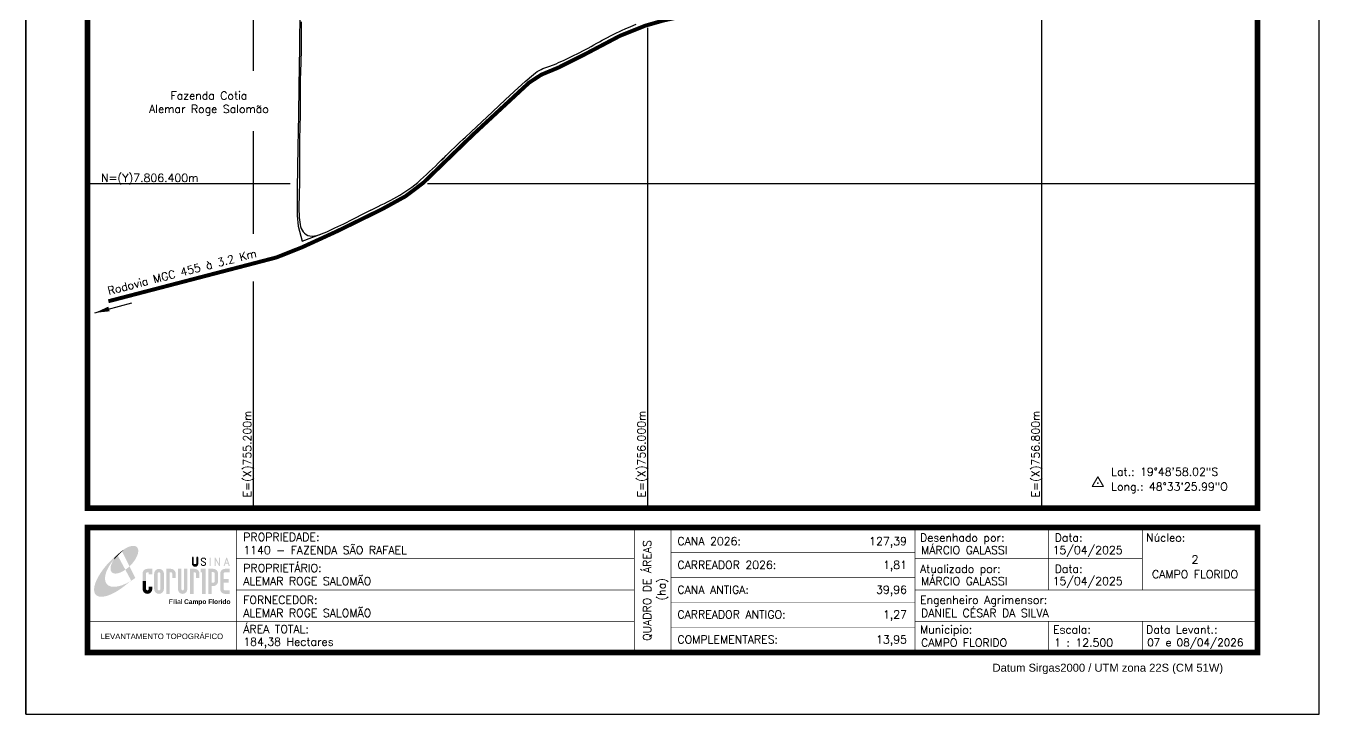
# Model space of a CAD drawing. Extents: x 754738 to 757363, y 7805323 to 7809035.
# Drawn here: x 754738 to 757363, y 7805323 to 7806720 of the extents above; entities that cross this region are included whole.
import ezdxf
from ezdxf.enums import TextEntityAlignment as Align

# ---------------------------------------------------------------- set-up
doc = ezdxf.new("R2010")
doc.units = 0
doc.header["$MEASUREMENT"] = 0
doc.linetypes.add('CONTINUO', pattern=[0])
doc.linetypes.add('LIN0', pattern=[0])
for name, color, linetype in [('0114001140', 1, 'Continuous'), ('0114001140001', 5, 'Continuous'), ('ESTRADA', 1, 'Continuous'), ('GRADE', 8, 'Continuous'), ('MARGEM', 7, 'CONTINUO'), ('TEXTO', 7, 'Continuous'), ('TEXTO CONFRONTANTES', 7, 'Continuous')]:
    doc.layers.add(name, color=color, linetype=linetype)
doc.layers.add('TEXTO_DIVERSOS', color=7, linetype='Continuous', lineweight=5)
doc.styles.add('ARIAL', font='arial.ttf')
doc.styles.add('GRADEUTM', font='romans.shx', dxfattribs={"height": 20})
doc.styles.add('marcelo', font='arial.ttf')
doc.styles.add('SIMPLEX', font='simplex', dxfattribs={"height": 0.2})
doc.styles.get("Standard").update_dxf_attribs({"font": 'arial.ttf'})
doc.dimstyles.new('ISO-25', dxfattribs={"dimtxt": 2.5, "dimasz": 2.5, "dimexe": 1.25, "dimexo": 0.625, "dimtad": 1, "dimtxsty": 'Standard', "dimcen": 2.5, "dimadec": 0, "dimazin": 0, "dimtfac": 1, "dimtmove": 0, "dimatfit": 3, "dimfxl": 0, "dimarcsym": 0})

# ---------------------------------------------------------------- blocks, each defined once
blk = doc.blocks.new('A$C78F83FB3')
at = {"layer": 'MARGEM'}
h = blk.add_hatch(color=20, dxfattribs=at)
edge = h.paths.add_edge_path()
edge.add_ellipse((19.49, 23.77), major_axis=(-6.68, -6.67), ratio=0.469426, start_angle=292.73277, end_angle=601.25787)
edge.add_ellipse((22.83, 22.05), major_axis=(12.64, 11.29), ratio=0.457614, start_angle=79.90686, end_angle=107.91393)
edge = h.paths.add_edge_path()
edge.add_ellipse((18.28, 18.7), major_axis=(13.95, 13.59), ratio=0.386848, start_angle=63.96117, end_angle=264.59932)
edge.add_ellipse((22.83, 22.05), major_axis=(12.64, 11.29), ratio=0.457614, start_angle=107.91393, end_angle=245.11815, ccw=False)
edge.add_ellipse((19.49, 23.77), major_axis=(-6.68, -6.67), ratio=0.469426, start_angle=241.25787, end_angle=292.73277, ccw=False)
for color, points in [(20, [(15.46, 26.12), (14.17, 24.81), (14.06, 24.24), (14.39, 23.97), (14.67, 24.54), (19.47, 29.32), (18.48, 28.66), (17.31, 27.78)]), (7, [(58.42, 24.9), (57.9, 24.9), (57.9, 21.73, -0.414214), (57.15, 20.98), (56.84, 20.98, -0.414214), (56.09, 21.73), (56.09, 24.9), (55.57, 24.9), (55.57, 21.73, 0.414214), (56.84, 20.46), (57.15, 20.46, 0.414214), (58.42, 21.73)]), (7, [(61.7, 24.9), (61.23, 24.9, 0.396318), (60.04, 23.78), (60.04, 23.72, 0.151912), (60.39, 22.97), (60.46, 22.92), (62.18, 22), (62.85, 21.83, 0.12407), (62.51, 22.42), (60.75, 23.36, -0.13192), (60.56, 23.77, -0.385578), (61.23, 24.37), (61.7, 24.37, -0.414214), (62.37, 23.7), (62.89, 23.7, 0.414214)]), (7, [(62.37, 23.7), (62.89, 23.7, 0.414214), (61.7, 24.9), (61.23, 24.9, 0.396318), (60.04, 23.78), (60.04, 23.72, 0.151912), (60.39, 22.97), (60.46, 22.92), (62.18, 22), (62.18, 22, -0.131921), (62.37, 21.59, -0.385578), (61.7, 20.98), (61.23, 20.98, -0.414214), (60.56, 21.65), (60.04, 21.65, 0.414214), (61.23, 20.46), (61.7, 20.46, 0.402546), (62.89, 21.61, 0.165292), (62.51, 22.42), (60.75, 23.36, -0.13192), (60.56, 23.77, -0.385578), (61.23, 24.37), (61.7, 24.37, -0.414214)]), (7, [(30.97, 12.46), (29.13, 12.46), (29.13, 8.21, 1), (34.29, 8.21), (34.29, 9.41), (32.45, 9.41), (32.45, 8.21, -1), (30.97, 8.21)])]:
    blk.add_hatch(color=color, dxfattribs=at).paths.add_polyline_path(points)
h = blk.add_hatch(color=7, dxfattribs=at)
h.paths.add_polyline_path([(65.24, 24.9), (64.72, 24.9), (64.72, 20.46), (65.24, 20.46)])
h.paths.add_polyline_path([(67.38, 20.46), (67.9, 20.46), (67.9, 23.74), (69.74, 20.46), (70.23, 20.46), (70.23, 24.9), (69.71, 24.9), (69.71, 21.58), (67.85, 24.9), (67.38, 24.9)])
h.paths.add_polyline_path([(72.17, 20.46), (72.72, 20.46), (73.14, 21.73), (74.49, 21.73), (74.9, 20.46), (75.45, 20.46), (74, 24.9), (73.62, 24.9)])
h.paths.add_polyline_path([(73.81, 23.8), (74.32, 22.25), (73.31, 22.25)], flags=16)
h = blk.add_hatch(color=7, dxfattribs=at)
h.paths.add_polyline_path([(31.71, 18.93, 0.414214), (29.13, 16.35), (29.13, 12.46), (30.97, 12.46), (30.97, 16.35, -0.414214), (31.71, 17.09), (32.45, 17.09), (32.45, 16.02), (34.29, 16.02), (34.29, 18.93)])
h.paths.add_polyline_path([(44.15, 17.09, -0.414214), (44.89, 16.35), (44.89, 14.1), (46.72, 14.1), (46.72, 16.17, 0.433937), (44.15, 18.93), (41.77, 18.93), (41.77, 12.46), (43.61, 12.46), (43.61, 17.09)])
h.paths.add_polyline_path([(43.61, 12.46), (41.77, 12.46), (41.77, 5.62), (43.61, 5.62)])
h.paths.add_polyline_path([(47.92, 12.46), (49.75, 12.46), (49.75, 18.93), (47.92, 18.93)])
h.paths.add_polyline_path([(52.91, 18.93), (51.08, 18.93), (51.08, 12.46), (52.91, 12.46)])
h.paths.add_polyline_path([(51.08, 8.12, -1), (49.75, 8.12), (49.75, 12.46), (47.92, 12.46), (47.92, 8.12, 1), (52.91, 8.12), (52.91, 12.46), (51.08, 12.46)])
h.paths.add_polyline_path([(54.41, 12.46), (56.25, 12.46), (56.25, 17.09), (56.79, 17.09, -0.414214), (57.53, 16.35), (57.53, 14.1), (59.36, 14.1), (59.36, 16.17, 0.433937), (56.79, 18.93), (54.41, 18.93)])
h.paths.add_polyline_path([(56.25, 12.46), (54.41, 12.46), (54.41, 5.62), (56.25, 5.62)])
h.paths.add_polyline_path([(60.73, 12.46), (62.58, 12.46), (62.58, 18.93), (60.02, 18.93), (60.02, 17.08), (60.73, 17.08)])
h.paths.add_polyline_path([(62.58, 12.46), (60.73, 12.46), (60.73, 5.62), (62.58, 5.62)])
h.paths.add_polyline_path([(64.06, 12.46), (65.82, 12.46), (65.82, 17.17), (66.66, 17.17, -0.450417), (67.48, 16.25), (67.48, 12.46), (69.24, 12.46, 0.002307), (69.24, 12.48, 0.005282), (69.23, 12.54, -0.000938), (69.23, 12.53), (69.23, 16.17, 0.433937), (66.66, 18.93), (64.06, 18.93)])
h.paths.add_polyline_path([(64.06, 5.62), (65.82, 5.62), (65.82, 9.77), (66.66, 9.77, 0.426056), (69.24, 12.46), (67.48, 12.46), (67.48, 12.45, -0.450417), (66.66, 11.53), (65.82, 11.53), (65.82, 12.46), (64.06, 12.46)])
h.paths.add_polyline_path([(70.37, 12.46), (74.87, 12.46), (74.87, 13.44), (72.21, 13.44), (72.21, 16.35, -0.414214), (72.95, 17.09), (75.38, 17.09), (75.38, 18.93), (72.95, 18.93, 0.414214), (70.37, 16.35)])
h.paths.add_polyline_path([(72.21, 11.62), (74.87, 11.62), (74.87, 12.46), (70.37, 12.46), (70.37, 8.21, 0.414214), (72.95, 5.62), (75.38, 5.62), (75.38, 7.47), (72.95, 7.47, -0.414214), (72.21, 8.21)])
h = blk.add_hatch(color=7, dxfattribs=at)
h.paths.add_polyline_path([(35.29, 16.35), (35.29, 8.21, 1), (40.46, 8.21, 0.016978), (40.45, 8.38), (40.45, 16.17, 0.433937), (37.88, 18.93), (37.87, 18.93, 0.41391)])
h.paths.add_polyline_path([(38.62, 16.35), (38.62, 8.21, -1), (37.13, 8.21), (37.13, 16.35, -1)], flags=16)
at = {"layer": 'MARGEM', "color": 7}
blk.add_lwpolyline([(58.42, 24.9), (57.9, 24.9), (57.9, 21.73, -0.414214), (57.15, 20.98), (56.84, 20.98, -0.414214), (56.09, 21.73), (56.09, 24.9), (55.57, 24.9), (55.57, 21.73, 0.414214), (56.84, 20.46), (57.15, 20.46, 0.414214), (58.42, 21.73), (58.42, 24.9)], format="xyb", close=True, dxfattribs=at)
at = {"layer": 'MARGEM', "color": 252, "insert": (43.05, 2.72), "char_height": 2.5, "attachment_point": 1, "style": 'ARIAL'}
blk.add_mtext_dynamic_manual_height_columns('Filial {\\fArial|b1|i0|c0|p34;Campo Florido}', width=33.0271, gutter_width=2.46, heights=[2.95], dxfattribs=at)

msp = doc.modelspace()

# ---------------------------------------------------------------- linework, layer by layer
at = {"layer": '0114001140'}
msp.add_lwpolyline([(755293.6, 7806753), (755292.9, 7806676.8), (755291.7, 7806597.1), (755291.1, 7806539.8), (755289.9, 7806474.6), (755288.8, 7806389.1), (755288.8, 7806335.4), (755290.6, 7806313.8), (755298.4, 7806282.9), (755337.9, 7806297.7), (755343, 7806300), (755348.4, 7806302.3), (755353.9, 7806304.8), (755359.5, 7806307.3), (755365.1, 7806310.1), (755371, 7806312.8), (755371, 7806312.8), (755383, 7806318.6), (755383, 7806318.6), (755383, 7806318.6), (755401.3, 7806327.5), (755401.3, 7806327.5), (755426.5, 7806340.3), (755433, 7806343.7), (755446.3, 7806350.3), (755452.8, 7806353.6), (755459.3, 7806356.7), (755465.7, 7806359.9), (755472, 7806363.2), (755478.4, 7806366.4), (755484.8, 7806369.7), (755490.9, 7806373), (755497, 7806376.6), (755497, 7806376.6), (755503.2, 7806380.3), (755509.3, 7806384.3), (755515.3, 7806388.4), (755521.2, 7806392.7), (755527.1, 7806397.2), (755533.1, 7806402.2), (755539.1, 7806407.5), (755545.2, 7806413), (755551.2, 7806418.6), (755557.2, 7806424.2), (755563.2, 7806430), (755569.1, 7806435.7), (755574.9, 7806441.3), (755580.4, 7806446.7), (755591.2, 7806457), (755602, 7806467.6), (755607.6, 7806473.1), (755613.2, 7806478.5), (755618.9, 7806483.9), (755624.5, 7806489.2), (755630.2, 7806494.5), (755641.4, 7806505.1), (755663.4, 7806525.7), (755684.8, 7806546), (755684.8, 7806546), (755711.5, 7806571), (755737, 7806594.5), (755751.4, 7806607.4), (755768, 7806621.7), (755771.9, 7806624.9), (755775.8, 7806627.6), (755775.8, 7806627.6), (755779.6, 7806629.9), (755783.4, 7806631.8), (755787.3, 7806633.4), (755791, 7806634.7), (755799.5, 7806637.7), (755809, 7806641.3), (755814, 7806643.4), (755819, 7806645.5), (755823.9, 7806647.8), (755828.9, 7806650.2), (755834.2, 7806652.8), (755845.2, 7806658), (755850.9, 7806660.8), (755856.6, 7806663.7), (755862.4, 7806666.4), (755868, 7806669.2), (755873.7, 7806672.2), (755879.4, 7806675.2), (755885.2, 7806678.4), (755890.9, 7806681.5), (755896.6, 7806684.9), (755902.2, 7806687.9), (755907.7, 7806691), (755907.7, 7806691), (755918.1, 7806696.4), (755924.8, 7806700.1), (755936.6, 7806706.2), (755942.5, 7806709.1), (755948.3, 7806711.7), (755954.1, 7806714.2), (755965.4, 7806718.9), (755965.4, 7806718.9), (755976.5, 7806723.4)], dxfattribs=at)
at = {"layer": '0114001140001'}
msp.add_lwpolyline([(755296.8, 7806728.2), (755296.4, 7806703.2), (755296.3, 7806671.6), (755295.7, 7806645.6), (755294.9, 7806610.3), (755294.7, 7806603.3), (755294.9, 7806583.6), (755294.7, 7806564.5), (755294.4, 7806537.5), (755294, 7806517.1), (755293.5, 7806487.6), (755293.3, 7806465.8), (755293.2, 7806432.7), (755292.9, 7806402.5), (755292.5, 7806377.6), (755292.2, 7806352.9), (755292.2, 7806344.8), (755292.5, 7806337.5), (755292.7, 7806331.4), (755293, 7806326.2), (755293.7, 7806321.5), (755294.4, 7806317.2), (755295.4, 7806313), (755296.7, 7806309), (755298.4, 7806305.4), (755300.6, 7806302.2), (755303.4, 7806299.2), (755306.5, 7806296.8), (755310.2, 7806294.9), (755314.4, 7806293.7), (755318.8, 7806293.4), (755323.5, 7806293.8), (755328.3, 7806294.7), (755333.1, 7806295.9), (755337.9, 7806297.7), (755343, 7806300), (755348.4, 7806302.3), (755353.9, 7806304.8), (755359.5, 7806307.3), (755365.1, 7806310.1), (755371, 7806312.8), (755383, 7806318.6), (755401.3, 7806327.5), (755426.5, 7806340.3), (755433, 7806343.7), (755439.6, 7806347), (755446.3, 7806350.3), (755452.8, 7806353.6), (755459.3, 7806356.7), (755465.7, 7806359.9), (755472, 7806363.2), (755478.4, 7806366.4), (755484.8, 7806369.7), (755490.9, 7806373), (755497, 7806376.6), (755503.2, 7806380.3), (755509.3, 7806384.3), (755515.3, 7806388.4), (755521.2, 7806392.7), (755527.1, 7806397.2), (755533.1, 7806402.2), (755539.1, 7806407.5), (755545.2, 7806413), (755551.2, 7806418.6), (755557.2, 7806424.2), (755563.2, 7806430), (755569.1, 7806435.7), (755574.9, 7806441.3), (755580.4, 7806446.7), (755585.9, 7806451.8), (755591.2, 7806457), (755596.6, 7806462.2), (755602, 7806467.6), (755607.6, 7806473.1), (755613.2, 7806478.5), (755618.9, 7806483.9), (755624.5, 7806489.2), (755630.2, 7806494.5), (755641.4, 7806505.1), (755663.4, 7806525.7), (755684.8, 7806546), (755711.5, 7806571), (755737, 7806594.5), (755751.4, 7806607.4), (755768, 7806621.7), (755771.9, 7806624.9), (755775.8, 7806627.6), (755779.6, 7806629.9), (755783.4, 7806631.8), (755787.3, 7806633.4), (755791, 7806634.7), (755799.5, 7806637.7), (755809, 7806641.3), (755814, 7806643.4), (755819, 7806645.5), (755823.9, 7806647.8), (755828.9, 7806650.2), (755834.2, 7806652.8), (755839.6, 7806655.4), (755845.2, 7806658), (755850.9, 7806660.8), (755856.6, 7806663.7), (755862.4, 7806666.4), (755868, 7806669.2), (755873.7, 7806672.2), (755879.4, 7806675.2), (755885.2, 7806678.4), (755890.9, 7806681.5), (755896.6, 7806684.9), (755902.2, 7806687.9), (755907.7, 7806691), (755918.1, 7806696.4), (755924.8, 7806700.1), (755936.6, 7806706.2), (755942.5, 7806709.1), (755948.3, 7806711.7), (755954.1, 7806714.2), (755965.4, 7806718.9), (755976.5, 7806723.4)], dxfattribs=at)
at = {"layer": 'ESTRADA', "const_width": 8}
msp.add_lwpolyline([(754905.3, 7806161.1), (755246.6, 7806250.1), (755298.7, 7806270.8), (755369.7, 7806303.4), (755460.7, 7806348), (755508.4, 7806374.3), (755544.2, 7806401.3), (755646.2, 7806500.1), (755759.2, 7806604.9), (755784.3, 7806621.2), (755818.9, 7806635.6), (755870.4, 7806661.4), (755943.5, 7806699.9), (755995, 7806720.6), (756032.7, 7806731.3), (756091.1, 7806743.8), (756209.8, 7806763.9), (756369.3, 7806795.3), (756583.8, 7806832.5), (756899.7, 7806887.7), (757211.2, 7806953.1)], dxfattribs=at)
at = {"layer": 'GRADE', "color": 8}
for p, q in [((755200, 7806629.2), (755200, 7807311.4)), ((756800, 7805740.8), (756800, 7806861.9)), ((756000, 7805740.8), (756000, 7806716.2)), ((755200, 7806297.7), (755200, 7806506.7)), ((754862.8, 7806400), (755274, 7806400)), ((755553.2, 7806400), (757237.8, 7806400)), ((755200, 7805740.8), (755200, 7806201.3))]:
    msp.add_line(p, q, dxfattribs=at)
at = {"layer": 'MARGEM', "color": 174, "linetype": 'LIN0'}
msp.add_line((754737.8, 7805322.8), (754737.8, 7809035.3), dxfattribs=at)
at = {"layer": 'MARGEM', "color": 174, "linetype": 'LIN0', "flags": 128}
msp.add_lwpolyline([(757362.8, 7805322.8), (757362.8, 7809035.3), (754737.8, 7809035.3), (754737.8, 7805322.8)], close=True, dxfattribs=at)
at = {"layer": 'MARGEM', "color": 174, "linetype": 'LIN0', "const_width": 11.4, "flags": 128}
for points in [[(757237.8, 7805740.8), (757237.8, 7808910.3), (754862.8, 7808910.3), (754862.8, 7805740.8)], [(754862.8, 7805702), (757237.8, 7805702), (757237.8, 7805447.8), (754862.8, 7805447.8)]]:
    msp.add_lwpolyline(points, close=True, dxfattribs=at)
at = {"layer": 'MARGEM', "color": 174, "linetype": 'LIN0', "flags": 128}
for points, const_width in [([(755164.8, 7805702), (755164.8, 7805447.8)], 1.26), ([(755164.8, 7805702), (755164.8, 7805450.1)], 1.25), ([(755973, 7805702), (755973, 7805450.9)], 1.26), ([(756047, 7805702), (756047, 7805450.9)], 1.26), ([(756542.8, 7805702), (756542.8, 7805450.9)], 1.26), ([(756814, 7805574.9), (756814, 7805702)], 1.26), ([(757003.7, 7805574.9), (757003.7, 7805702)], 1.26), ([(756047, 7805651.1), (756542.8, 7805651.1)], 1.26), ([(755164.8, 7805638.4), (755973, 7805638.4)], 1.26), ([(756542.8, 7805638.4), (757003.7, 7805638.4)], 1.26), ([(756047, 7805600.3), (756542.8, 7805600.3)], 1.26), ([(755164.8, 7805574.9), (755973, 7805574.9)], 1.26), ([(756542.8, 7805574.9), (757238, 7805574.9)], 1.26), ([(756047, 7805549.5), (756542.8, 7805549.5)], 1.26), ([(754862.8, 7805511.4), (755973, 7805511.4)], 1.26), ([(756047, 7805498.7), (756542.8, 7805498.7)], 1.26), ([(756542.8, 7805511.4), (757237.9, 7805511.4)], 1.26), ([(756814, 7805511.4), (756814, 7805448.4)], 1.26), ([(757003.7, 7805511.4), (757003.7, 7805448.4)], 1.26)]:
    msp.add_lwpolyline(points, dxfattribs=dict(at, const_width=const_width))
at = {"layer": 'TEXTO', "color": 7, "lineweight": 9, "flags": 128}
msp.add_lwpolyline([(756902.2, 7805785.3), (756924.8, 7805785.3), (756913.5, 7805804.9)], close=True, dxfattribs=at)
at = {"layer": 'TEXTO', "color": 7, "lineweight": 9, "const_width": 1.77, "flags": 128}
msp.add_lwpolyline([(756912.6, 7805791.8, -1), (756914.3, 7805791.8, -1)], format="xyb", close=True, dxfattribs=at)

# ---------------------------------------------------------------- block references
at = {"layer": 'MARGEM', "linetype": 'ByBlock', "xscale": 3.82250678711726, "yscale": 3.82250678711726, "zscale": 3.82250678711726}
msp.add_blockref('A$C78F83FB3', (754863.3, 7805545.5), dxfattribs=at)

# ---------------------------------------------------------------- texts
at = {"layer": 'GRADE', "style": 'GRADEUTM'}
msp.add_text('N=(Y)7.806.400m', height=16.25, dxfattribs=at).set_placement((755088.1, 7806411.6), align=Align.MIDDLE_RIGHT)
for s, p in [('E=(X)755.200m', (755187.2, 7805939)), ('E=(X)756.000m', (755987.2, 7805939)), ('E=(X)756.800m', (756787.2, 7805939))]:
    msp.add_text(s, height=16.25, rotation=90, dxfattribs=at).set_placement(p, align=Align.MIDDLE_RIGHT)
at = {"layer": 'MARGEM', "color": 7, "linetype": 'Continuous', "lineweight": 9}
for s, style, p in [('PROPRIEDADE:', 'SIMPLEX', (755179.1, 7805690.6)), ('Desenhado por:', 'SIMPLEX', (756552.7, 7805689.3)), ('Data:', 'SIMPLEX', (756826, 7805689.3)), ('Núcleo:', 'SIMPLEX', (757011.6, 7805689.3)), ('PROPRIETÁRIO:', 'SIMPLEX', (755179.1, 7805627.6)), ('Atualizado por:', 'SIMPLEX', (756552.7, 7805626)), ('Data:', 'SIMPLEX', (756826, 7805626)), ('FORNECEDOR:', 'SIMPLEX', (755179.1, 7805562.8)), ('Engenheiro Agrimensor:', 'SIMPLEX', (756552.7, 7805562.8)), ('ÁREA TOTAL:', 'SIMPLEX', (755179.1, 7805503.6)), ('Municipio:', 'SIMPLEX', (756552.7, 7805502.6)), ('Escala:', 'SIMPLEX', (756822.7, 7805502.6)), ('Data Levant.:', 'SIMPLEX', (757011.6, 7805502.6)), ('Datum Sirgas2000 / UTM zona 22S (CM 51W)', 'marcelo', (756699.9, 7805425.2))]:
    msp.add_text(s, height=16.25, dxfattribs=dict(at, style=style)).set_placement(p, align=Align.TOP_LEFT)
at = {"layer": 'MARGEM', "color": 7, "linetype": 'Continuous', "style": 'SIMPLEX'}
for s, p in [('QUADRO DE ÁREAS', (755998.7, 7805573.7)), ('(ha)', (756028.3, 7805576.2))]:
    msp.add_text(s, height=16.25, rotation=90, dxfattribs=at).set_placement(p, align=Align.MIDDLE_CENTER)
for s, height, p in [('CANA 2026:', 16.25, (756060.3, 7805682.1)), ('1140 - FAZENDA SÃO RAFAEL', 16.25, (755179.1, 7805664)), ('MÁRCIO GALASSI', 16.25, (756554.8, 7805664)), ('15/04/2025', 16.25, (756821.9, 7805664)), ('CARREADOR 2026:', 16.25, (756060.3, 7805634)), ('ALEMAR ROGE SALOMÃO', 16.25, (755179.1, 7805601.1)), ('MÁRCIO GALASSI', 16.25, (756554.8, 7805601.1)), ('15/04/2025', 16.25, (756821.9, 7805601.1)), ('CANA ANTIGA:', 16.25, (756060.3, 7805583.6)), ('ALEMAR ROGE SALOMÃO', 16.25, (755179.1, 7805536.3)), ('CARREADOR ANTIGO:', 16.25, (756060.3, 7805533.3)), ('DANIEL CÉSAR DA SILVA', 16.25, (756554.8, 7805536.3)), ('184,38 Hectares', 16.25, (755179.1, 7805478)), ('COMPLEMENTARES:', 16.25, (756060.3, 7805482.5)), ('CAMPO FLORIDO', 16.25, (756554.8, 7805476.1)), ('1 : 12.500', 16.25, (756824.9, 7805476.1)), ('07 e 08/04/2026', 15.5, (757013.7, 7805476.1))]:
    msp.add_text(s, height=height, dxfattribs=at).set_placement(p, align=Align.TOP_LEFT)
for s, p in [('127,39', (756526.2, 7805682.1)), ('1,81', (756526.2, 7805634)), ('39,96', (756526.2, 7805583.6)), ('1,27', (756526.2, 7805533.3)), ('13,95', (756526.2, 7805482.5))]:
    msp.add_text(s, height=16.25, dxfattribs=at).set_placement(p, align=Align.TOP_RIGHT)
for s, height, p in [('2', 16.2, (757110.9, 7805636.8)), ('CAMPO FLORIDO', 16.25, (757110.9, 7805606.8))]:
    msp.add_text(s, height=height, dxfattribs=at).set_placement(p, align=Align.MIDDLE_CENTER)
at = {"layer": 'MARGEM', "color": 7, "linetype": 'ByBlock'}
msp.add_text('LEVANTAMENTO TOPOGRÁFICO', height=11.25, dxfattribs=at).set_placement((755013.8, 7805480.8), align=Align.MIDDLE_CENTER)
at = {"layer": 'TEXTO', "linetype": 'ByBlock', "style": 'SIMPLEX'}
for s, p in [('Lat.: 19°48\'58.02"S', (756940.7, 7805806.8, 821)), ('Long.: 48°33\'25.99"O', (756940.7, 7805776.6, 821))]:
    msp.add_text(s, height=16.25, dxfattribs=at).set_placement(p)
at = {"layer": 'TEXTO CONFRONTANTES', "linetype": 'Continuous', "insert": (755109.4, 7806562.3, -579.3), "char_height": 16.25, "width": 403.428, "attachment_point": 5, "style": 'SIMPLEX'}
msp.add_mtext('Fazenda Cotia\\PAlemar Roge Salomão', dxfattribs=at)
at = {"layer": 'TEXTO_DIVERSOS', "linetype": 'Continuous', "style": 'SIMPLEX'}
msp.add_text('Rodovia MGC 455 à 3.2 Km', height=16.25, rotation=14.4472, dxfattribs=at).set_placement((754906.1, 7806173.8, -639.6))

# ---------------------------------------------------------------- leaders
at = {"layer": 'TEXTO_DIVERSOS'}
msp.add_leader([(754877.6, 7806137.5), (754952.6, 7806158.2)], dimstyle='ISO-25', override={"dimasz": 30, "dimzin": 0}, dxfattribs=at)

doc.saveas('drawing.dxf')
